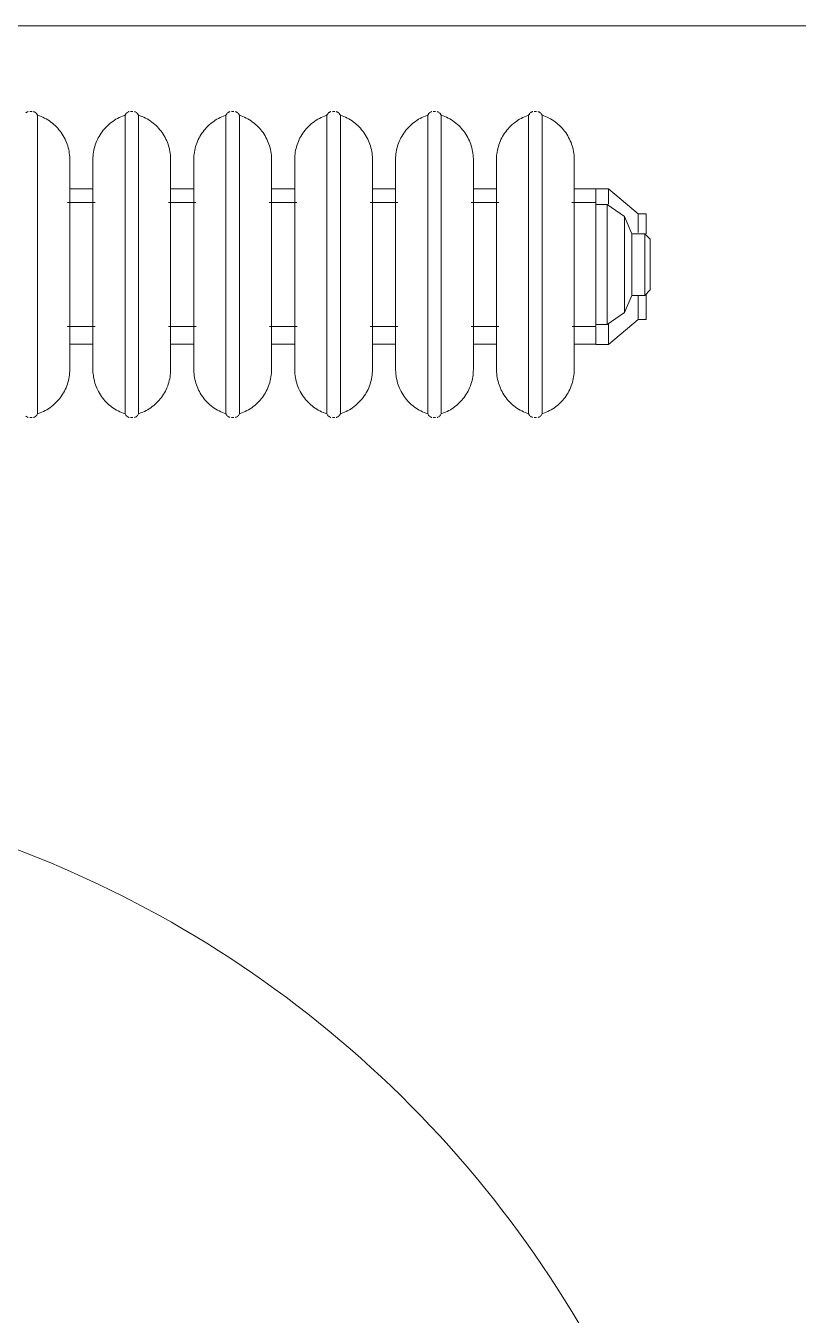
# Model space of a CAD drawing. Header units: inches. Extents: x -1176 to 1507, y -2563 to 978.
# Drawn here: x -79.89 to -55.01, y 502.15 to 543.68 of the extents above; entities that cross this region are included whole.
import ezdxf

# ---------------------------------------------------------------- set-up
doc = ezdxf.new("R2010")
doc.units = ezdxf.units.IN
doc.header["$MEASUREMENT"] = 0
for name, color, linetype, lineweight in [('A-DOOR', 31, 'Continuous', 18), ('A-GENM', 13, 'Continuous', 18), ('A-WALL', 113, 'Continuous', 18)]:
    doc.layers.add(name, color=color, linetype=linetype, lineweight=lineweight)

# ---------------------------------------------------------------- blocks, each defined once
blk = doc.blocks.new('Single Flush - D2 3_ X 8_-8252915-2nd Floor Power _ Signal')
at = {"layer": 'A-DOOR', "lineweight": 9}
blk.add_arc((17.90625, -3), 35.8125, 179.5, 270, dxfattribs=at)
blk = doc.blocks.new('Cast_Iron_Radiator_8182 - Cast_Iron_Radiator_8182-V112-2nd Floor Power _ Signal')
at = {"layer": 'A-GENM', "lineweight": 9}
for p, q in [((-2.5, 4.933), (-2.537, 4.933)), ((-2.463, 4.933), (-2.5, 4.933)), ((-2.282, 4.809), (-2.307, 4.848)), ((-2.282, 1), (-2.282, 4.809)), ((0.557, 4.848), (0.532, 4.809)), ((0.532, 1), (0.532, 4.809)), ((0.75, 4.933), (0.713, 4.933)), ((0.787, 4.933), (0.75, 4.933)), ((0.968, 4.809), (0.943, 4.848)), ((0.968, 1), (0.968, 4.809)), ((3.807, 4.848), (3.782, 4.809)), ((3.782, 1), (3.782, 4.809)), ((4, 4.933), (3.963, 4.933)), ((4.037, 4.933), (4, 4.933)), ((4.218, 4.809), (4.193, 4.848)), ((4.218, 1), (4.218, 4.809)), ((7.057, 4.848), (7.032, 4.809)), ((7.032, 1), (7.032, 4.809)), ((7.25, 4.933), (7.213, 4.933)), ((7.287, 4.933), (7.25, 4.933)), ((7.468, 4.809), (7.443, 4.848)), ((7.468, 1), (7.468, 4.809)), ((10.307, 4.848), (10.282, 4.809)), ((10.282, 1), (10.282, 4.809)), ((10.5, 4.933), (10.463, 4.933)), ((10.537, 4.933), (10.5, 4.933)), ((10.718, 4.809), (10.693, 4.848)), ((10.718, 1), (10.718, 4.809)), ((13.557, 4.848), (13.532, 4.809)), ((13.532, 1), (13.532, 4.809)), ((13.75, 4.933), (13.713, 4.933)), ((13.787, 4.933), (13.75, 4.933)), ((13.968, 4.809), (13.943, 4.848)), ((13.968, 1), (13.968, 4.809)), ((-0.496, 2.438), (-1.251, 2.438)), ((2.754, 2.438), (1.999, 2.438)), ((6.004, 2.438), (5.249, 2.438)), ((9.254, 2.438), (8.499, 2.438)), ((12.504, 2.438), (11.749, 2.438)), ((15.702, 2.438), (14.999, 2.438)), ((16.106, 2.438), (15.702, 2.438)), ((15.702, 2.438), (15.702, 2.291)), ((15.702, 2.296), (15.702, 2.192)), ((15.702, 2.188), (15.702, 2.013)), ((17.064, 1.635), (16.106, 2.438)), ((16.106, 1.944), (16.106, 2.438)), ((-0.432, 2), (-1.322, 2)), ((2.818, 2), (1.928, 2)), ((6.068, 2), (5.178, 2)), ((9.318, 2), (8.428, 2)), ((12.568, 2), (11.678, 2)), ((15.702, 2), (14.928, 2)), ((15.702, 2), (15.702, -2)), ((16.067, 1.935), (15.702, 1.935)), ((16.617, 1.55), (16.067, 1.935)), ((16.067, 1.935), (16.067, -1.935)), ((16.853, 0.993), (16.617, 1.55)), ((16.617, 1.55), (16.617, -1.55)), ((17.314, 1.635), (17.064, 1.635)), ((17.064, 1.635), (17.064, 1.028)), ((17.314, 1.635), (17.314, 0.985)), ((-2.282, -1), (-2.282, 1)), ((-1.248, -1), (-1.248, 1)), ((-0.502, 1), (-0.502, -1)), ((0.532, -1), (0.532, 1)), ((0.968, -1), (0.968, 1)), ((2.002, -1), (2.002, 1)), ((2.748, 1), (2.748, -1)), ((3.782, -1), (3.782, 1)), ((4.218, -1), (4.218, 1)), ((5.252, -1), (5.252, 1)), ((5.998, 1), (5.998, -1)), ((7.032, -1), (7.032, 1)), ((7.468, -1), (7.468, 1)), ((8.502, -1), (8.502, 1)), ((9.248, 1), (9.248, -1)), ((10.282, -1), (10.282, 1)), ((10.718, -1), (10.718, 1)), ((11.752, -1), (11.752, 1)), ((12.498, 1), (12.498, -1)), ((13.532, -1), (13.532, 1)), ((13.968, -1), (13.968, 1)), ((15.002, -1), (15.002, 1)), ((17.275, 0.993), (16.853, 0.993)), ((16.853, 0.993), (16.853, -0.993)), ((17.452, 0.816), (17.275, 0.993)), ((17.275, 0.993), (17.275, -0.993)), ((17.452, 0.816), (17.452, -0.816)), ((17.275, -0.993), (17.452, -0.816)), ((-2.282, -4.809), (-2.282, -1)), ((0.532, -4.809), (0.532, -1)), ((0.968, -4.809), (0.968, -1)), ((3.782, -4.809), (3.782, -1)), ((4.218, -4.809), (4.218, -1)), ((7.032, -4.809), (7.032, -1)), ((7.468, -4.809), (7.468, -1)), ((10.282, -4.809), (10.282, -1)), ((10.718, -4.809), (10.718, -1)), ((13.532, -4.809), (13.532, -1)), ((13.968, -4.809), (13.968, -1)), ((16.617, -1.55), (16.853, -0.993)), ((16.853, -0.993), (17.275, -0.993)), ((17.064, -1.008), (17.064, -1.771)), ((17.314, -0.961), (17.314, -1.771)), ((16.067, -1.935), (16.617, -1.55)), ((-1.318, -2), (-0.428, -2)), ((1.932, -2), (2.822, -2)), ((5.182, -2), (6.072, -2)), ((8.432, -2), (9.322, -2)), ((11.682, -2), (12.572, -2)), ((14.932, -2), (15.702, -2)), ((15.702, -1.935), (16.067, -1.935)), ((15.702, -2.017), (15.702, -2.287)), ((16.106, -2.575), (17.064, -1.771)), ((16.106, -2.575), (16.106, -1.924)), ((17.064, -1.771), (17.314, -1.771)), ((15.702, -2.301), (15.702, -2.452)), ((15.702, -2.436), (15.702, -2.551)), ((-1.253, -2.562), (-0.497, -2.562)), ((1.997, -2.562), (2.753, -2.562)), ((5.247, -2.562), (6.003, -2.562)), ((8.497, -2.562), (9.253, -2.562)), ((11.747, -2.562), (12.503, -2.562)), ((14.997, -2.562), (15.702, -2.562)), ((15.702, -2.565), (15.702, -2.575)), ((15.702, -2.575), (16.106, -2.575)), ((-2.537, -4.933), (-2.5, -4.933)), ((-2.5, -4.933), (-2.463, -4.933)), ((-2.307, -4.848), (-2.282, -4.809)), ((0.532, -4.809), (0.557, -4.848)), ((0.713, -4.933), (0.75, -4.933)), ((0.75, -4.933), (0.787, -4.933)), ((0.943, -4.848), (0.968, -4.809)), ((3.782, -4.809), (3.807, -4.848)), ((3.963, -4.933), (4, -4.933)), ((4, -4.933), (4.037, -4.933)), ((4.193, -4.848), (4.218, -4.809)), ((7.032, -4.809), (7.057, -4.848)), ((7.213, -4.933), (7.25, -4.933)), ((7.25, -4.933), (7.287, -4.933)), ((7.443, -4.848), (7.468, -4.809)), ((10.282, -4.809), (10.307, -4.848)), ((10.463, -4.933), (10.5, -4.933)), ((10.5, -4.933), (10.537, -4.933)), ((10.693, -4.848), (10.718, -4.809)), ((13.532, -4.809), (13.557, -4.848)), ((13.713, -4.933), (13.75, -4.933)), ((13.75, -4.933), (13.787, -4.933)), ((13.943, -4.848), (13.968, -4.809))]:
    blk.add_line(p, q, dxfattribs=at)
at = {"layer": 'A-GENM', "lineweight": 9, "flags": 128}
for points in [[(-2.659, 4.887), (-2.653, 4.892), (-2.647, 4.896), (-2.641, 4.901), (-2.635, 4.905)], [(-2.622, 4.912), (-2.615, 4.915), (-2.608, 4.918), (-2.601, 4.921), (-2.594, 4.924), (-2.587, 4.926)], [(-2.412, 4.925), (-2.405, 4.923), (-2.398, 4.921), (-2.391, 4.918), (-2.384, 4.915), (-2.377, 4.912)], [(-2.364, 4.904), (-2.358, 4.9), (-2.352, 4.896), (-2.346, 4.891), (-2.341, 4.887)], [(-2.33, 4.876), (-2.325, 4.871), (-2.32, 4.865), (-2.315, 4.859), (-2.311, 4.854), (-2.307, 4.848)], [(-2.275, 4.806), (-2.225, 4.789), (-2.169, 4.767), (-2.115, 4.743), (-2.061, 4.716), (-2.008, 4.688), (-1.956, 4.657), (-1.906, 4.624), (-1.857, 4.59), (-1.809, 4.553), (-1.763, 4.515), (-1.719, 4.474), (-1.676, 4.432), (-1.635, 4.389), (-1.596, 4.343), (-1.558, 4.296), (-1.523, 4.248), (-1.489, 4.198), (-1.457, 4.147), (-1.428, 4.095), (-1.401, 4.042), (-1.375, 3.987), (-1.352, 3.932), (-1.331, 3.876), (-1.313, 3.819), (-1.297, 3.761), (-1.283, 3.703), (-1.271, 3.644), (-1.262, 3.585), (-1.255, 3.525), (-1.25, 3.465), (-1.248, 3.405), (-1.248, 3.383)], [(-0.502, 3.383), (-0.501, 3.443), (-0.497, 3.503), (-0.491, 3.563), (-0.483, 3.622), (-0.472, 3.681), (-0.459, 3.74), (-0.443, 3.798), (-0.426, 3.855), (-0.406, 3.911), (-0.383, 3.967), (-0.359, 4.022), (-0.332, 4.076), (-0.304, 4.128), (-0.273, 4.18), (-0.24, 4.23), (-0.205, 4.279), (-0.168, 4.326), (-0.13, 4.372), (-0.089, 4.416), (-0.047, 4.459), (-0.003, 4.5), (0.042, 4.539), (0.089, 4.576), (0.138, 4.612), (0.188, 4.645), (0.239, 4.677), (0.291, 4.706), (0.345, 4.733), (0.399, 4.758), (0.455, 4.781), (0.511, 4.802), (0.525, 4.806)], [(0.557, 4.848), (0.562, 4.854), (0.566, 4.86), (0.571, 4.866), (0.575, 4.872), (0.581, 4.877)], [(0.591, 4.887), (0.597, 4.892), (0.603, 4.896), (0.609, 4.901), (0.615, 4.905)], [(0.628, 4.912), (0.635, 4.915), (0.642, 4.918), (0.649, 4.921), (0.656, 4.924), (0.663, 4.926)], [(0.838, 4.925), (0.845, 4.923), (0.852, 4.921), (0.859, 4.918), (0.866, 4.915), (0.873, 4.912)], [(0.886, 4.904), (0.892, 4.9), (0.898, 4.896), (0.904, 4.891), (0.909, 4.887)], [(0.92, 4.876), (0.925, 4.871), (0.93, 4.865), (0.935, 4.859), (0.939, 4.854), (0.943, 4.848)], [(0.975, 4.806), (1.025, 4.789), (1.081, 4.767), (1.135, 4.743), (1.189, 4.716), (1.242, 4.688), (1.294, 4.657), (1.344, 4.624), (1.393, 4.59), (1.441, 4.553), (1.487, 4.515), (1.531, 4.474), (1.574, 4.432), (1.615, 4.389), (1.654, 4.343), (1.692, 4.296), (1.727, 4.248), (1.761, 4.198), (1.793, 4.147), (1.822, 4.095), (1.849, 4.042), (1.875, 3.987), (1.898, 3.932), (1.919, 3.876), (1.937, 3.819), (1.953, 3.761), (1.967, 3.703), (1.979, 3.644), (1.988, 3.585), (1.995, 3.525), (2, 3.465), (2.002, 3.405), (2.002, 3.383)], [(2.748, 3.383), (2.749, 3.443), (2.753, 3.503), (2.759, 3.563), (2.767, 3.622), (2.778, 3.681), (2.791, 3.74), (2.807, 3.798), (2.824, 3.855), (2.844, 3.911), (2.867, 3.967), (2.891, 4.022), (2.918, 4.076), (2.946, 4.128), (2.977, 4.18), (3.01, 4.23), (3.045, 4.279), (3.082, 4.326), (3.12, 4.372), (3.161, 4.416), (3.203, 4.459), (3.247, 4.5), (3.292, 4.539), (3.339, 4.576), (3.388, 4.612), (3.438, 4.645), (3.489, 4.677), (3.541, 4.706), (3.595, 4.733), (3.649, 4.758), (3.705, 4.781), (3.761, 4.802), (3.775, 4.806)], [(3.807, 4.848), (3.812, 4.854), (3.816, 4.86), (3.821, 4.866), (3.825, 4.872), (3.831, 4.877)], [(3.841, 4.887), (3.847, 4.892), (3.853, 4.896), (3.859, 4.901), (3.865, 4.905)], [(3.878, 4.912), (3.885, 4.915), (3.892, 4.918), (3.899, 4.921), (3.906, 4.924), (3.913, 4.926)], [(4.088, 4.925), (4.095, 4.923), (4.102, 4.921), (4.109, 4.918), (4.116, 4.915), (4.123, 4.912)], [(4.136, 4.904), (4.142, 4.9), (4.148, 4.896), (4.154, 4.891), (4.159, 4.887)], [(4.17, 4.876), (4.175, 4.871), (4.18, 4.865), (4.185, 4.859), (4.189, 4.854), (4.193, 4.848)], [(4.225, 4.806), (4.275, 4.789), (4.331, 4.767), (4.385, 4.743), (4.439, 4.716), (4.492, 4.688), (4.544, 4.657), (4.594, 4.624), (4.643, 4.59), (4.691, 4.553), (4.737, 4.515), (4.781, 4.474), (4.824, 4.432), (4.865, 4.389), (4.904, 4.343), (4.942, 4.296), (4.977, 4.248), (5.011, 4.198), (5.043, 4.147), (5.072, 4.095), (5.099, 4.042), (5.125, 3.987), (5.148, 3.932), (5.169, 3.876), (5.187, 3.819), (5.203, 3.761), (5.217, 3.703), (5.229, 3.644), (5.238, 3.585), (5.245, 3.525), (5.25, 3.465), (5.252, 3.405), (5.252, 3.383)], [(5.998, 3.383), (5.999, 3.443), (6.003, 3.503), (6.009, 3.563), (6.017, 3.622), (6.028, 3.681), (6.041, 3.74), (6.057, 3.798), (6.074, 3.855), (6.094, 3.911), (6.117, 3.967), (6.141, 4.022), (6.168, 4.076), (6.196, 4.128), (6.227, 4.18), (6.26, 4.23), (6.295, 4.279), (6.332, 4.326), (6.37, 4.372), (6.411, 4.416), (6.453, 4.459), (6.497, 4.5), (6.542, 4.539), (6.589, 4.576), (6.638, 4.612), (6.688, 4.645), (6.739, 4.677), (6.791, 4.706), (6.845, 4.733), (6.899, 4.758), (6.955, 4.781), (7.011, 4.802), (7.025, 4.806)], [(7.057, 4.848), (7.062, 4.854), (7.066, 4.86), (7.071, 4.866), (7.075, 4.872), (7.081, 4.877)], [(7.091, 4.887), (7.097, 4.892), (7.103, 4.896), (7.109, 4.901), (7.115, 4.905)], [(7.128, 4.912), (7.135, 4.915), (7.142, 4.918), (7.149, 4.921), (7.156, 4.924), (7.163, 4.926)], [(7.338, 4.925), (7.345, 4.923), (7.352, 4.921), (7.359, 4.918), (7.366, 4.915), (7.373, 4.912)], [(7.386, 4.904), (7.392, 4.9), (7.398, 4.896), (7.404, 4.891), (7.409, 4.887)], [(7.42, 4.876), (7.425, 4.871), (7.43, 4.865), (7.435, 4.859), (7.439, 4.854), (7.443, 4.848)], [(7.483, 4.804), (7.525, 4.789), (7.581, 4.767), (7.635, 4.743), (7.689, 4.716), (7.742, 4.688), (7.794, 4.657), (7.844, 4.624), (7.893, 4.59), (7.941, 4.553), (7.987, 4.515), (8.031, 4.474), (8.074, 4.432), (8.115, 4.389), (8.154, 4.343), (8.192, 4.296), (8.227, 4.248), (8.261, 4.198), (8.293, 4.147), (8.322, 4.095), (8.349, 4.042), (8.375, 3.987), (8.398, 3.932), (8.419, 3.876), (8.437, 3.819), (8.453, 3.761), (8.467, 3.703), (8.479, 3.644), (8.488, 3.585), (8.495, 3.525), (8.5, 3.465), (8.502, 3.405), (8.502, 3.383)], [(9.248, 3.383), (9.249, 3.443), (9.253, 3.503), (9.259, 3.563), (9.267, 3.622), (9.278, 3.681), (9.291, 3.74), (9.307, 3.798), (9.324, 3.855), (9.344, 3.911), (9.367, 3.967), (9.391, 4.022), (9.418, 4.076), (9.446, 4.128), (9.477, 4.18), (9.51, 4.23), (9.545, 4.279), (9.582, 4.326), (9.62, 4.372), (9.661, 4.416), (9.703, 4.459), (9.747, 4.5), (9.792, 4.539), (9.839, 4.576), (9.888, 4.612), (9.938, 4.645), (9.989, 4.677), (10.041, 4.706), (10.095, 4.733), (10.149, 4.758), (10.205, 4.781), (10.261, 4.802)], [(10.307, 4.848), (10.312, 4.854), (10.316, 4.86), (10.321, 4.866), (10.325, 4.872), (10.331, 4.877)], [(10.341, 4.887), (10.347, 4.892), (10.353, 4.896), (10.359, 4.901), (10.365, 4.905)], [(10.378, 4.912), (10.385, 4.915), (10.392, 4.918), (10.399, 4.921), (10.406, 4.924), (10.413, 4.926)], [(10.588, 4.925), (10.595, 4.923), (10.602, 4.921), (10.609, 4.918), (10.616, 4.915), (10.623, 4.912)], [(10.636, 4.904), (10.642, 4.9), (10.648, 4.896), (10.654, 4.891), (10.659, 4.887)], [(10.67, 4.876), (10.675, 4.871), (10.68, 4.865), (10.685, 4.859), (10.689, 4.854), (10.693, 4.848)], [(10.725, 4.806), (10.775, 4.789), (10.831, 4.767), (10.885, 4.743), (10.939, 4.716), (10.992, 4.688), (11.044, 4.657), (11.094, 4.624), (11.143, 4.59), (11.191, 4.553), (11.237, 4.515), (11.281, 4.474), (11.324, 4.432), (11.365, 4.389), (11.404, 4.343), (11.442, 4.296), (11.477, 4.248), (11.511, 4.198), (11.543, 4.147), (11.572, 4.095), (11.599, 4.042), (11.625, 3.987), (11.648, 3.932), (11.669, 3.876), (11.687, 3.819), (11.703, 3.761), (11.717, 3.703), (11.729, 3.644), (11.738, 3.585), (11.745, 3.525), (11.75, 3.465), (11.752, 3.405), (11.752, 3.383)], [(12.498, 3.383), (12.499, 3.443), (12.503, 3.503), (12.509, 3.563), (12.517, 3.622), (12.528, 3.681), (12.541, 3.74), (12.557, 3.798), (12.574, 3.855), (12.594, 3.911), (12.617, 3.967), (12.641, 4.022), (12.668, 4.076), (12.696, 4.128), (12.727, 4.18), (12.76, 4.23), (12.795, 4.279), (12.832, 4.326), (12.87, 4.372), (12.911, 4.416), (12.953, 4.459), (12.997, 4.5), (13.042, 4.539), (13.089, 4.576), (13.138, 4.612), (13.188, 4.645), (13.239, 4.677), (13.291, 4.706), (13.345, 4.733), (13.399, 4.758), (13.455, 4.781), (13.511, 4.802), (13.525, 4.806)], [(13.557, 4.848), (13.562, 4.854), (13.566, 4.86), (13.571, 4.866), (13.575, 4.872), (13.581, 4.877)], [(13.591, 4.887), (13.597, 4.892), (13.603, 4.896), (13.609, 4.901), (13.615, 4.905)], [(13.628, 4.912), (13.635, 4.915), (13.642, 4.918), (13.649, 4.921), (13.656, 4.924), (13.663, 4.926)], [(13.838, 4.925), (13.845, 4.923), (13.852, 4.921), (13.859, 4.918), (13.866, 4.915), (13.873, 4.912)], [(13.886, 4.904), (13.892, 4.9), (13.898, 4.896), (13.904, 4.891), (13.909, 4.887)], [(13.92, 4.876), (13.925, 4.871), (13.93, 4.865), (13.935, 4.859), (13.939, 4.854), (13.943, 4.848)], [(13.975, 4.806), (14.025, 4.789), (14.081, 4.767), (14.135, 4.743), (14.189, 4.716), (14.242, 4.688), (14.294, 4.657), (14.344, 4.624), (14.393, 4.59), (14.441, 4.553), (14.487, 4.515), (14.531, 4.474), (14.574, 4.432), (14.615, 4.389), (14.654, 4.343), (14.692, 4.296), (14.727, 4.248), (14.761, 4.198), (14.793, 4.147), (14.822, 4.095), (14.849, 4.042), (14.875, 3.987), (14.898, 3.932), (14.919, 3.876), (14.937, 3.819), (14.953, 3.761), (14.967, 3.703), (14.979, 3.644), (14.988, 3.585), (14.995, 3.525), (15, 3.465), (15.002, 3.405), (15.002, 3.383)], [(-1.248, 3.383), (-1.248, 3.381), (-1.248, 3.375), (-1.248, 3.366), (-1.248, 3.353), (-1.248, 3.336), (-1.248, 3.315), (-1.248, 3.29), (-1.248, 3.262), (-1.248, 3.23), (-1.248, 3.195), (-1.248, 3.156), (-1.248, 3.114), (-1.248, 3.068), (-1.248, 3.019), (-1.248, 2.967), (-1.248, 2.911), (-1.248, 2.853), (-1.248, 2.792), (-1.248, 2.727), (-1.248, 2.66), (-1.248, 2.591), (-1.248, 2.518), (-1.248, 2.444)], [(-1.248, 1), (-1.248, 1.095), (-1.248, 1.19), (-1.248, 1.285), (-1.248, 1.38), (-1.248, 1.473), (-1.248, 1.566), (-1.248, 1.659), (-1.248, 1.75), (-1.248, 1.839), (-1.248, 1.928), (-1.248, 2.015), (-1.248, 2.1), (-1.248, 2.184), (-1.248, 2.266), (-1.248, 2.346), (-1.248, 2.423), (-1.248, 2.498), (-1.248, 2.571), (-1.248, 2.642), (-1.248, 2.71), (-1.248, 2.775), (-1.248, 2.837), (-1.248, 2.896), (-1.248, 2.952), (-1.248, 3.005), (-1.248, 3.055), (-1.248, 3.102), (-1.248, 3.145), (-1.248, 3.185), (-1.248, 3.221), (-1.248, 3.254), (-1.248, 3.283), (-1.248, 3.309), (-1.248, 3.33), (-1.248, 3.348), (-1.248, 3.363), (-1.248, 3.373), (-1.248, 3.38), (-1.248, 3.383), (-1.248, 3.383)], [(-0.502, 2.438), (-0.502, 2.498), (-0.502, 2.571), (-0.502, 2.642), (-0.502, 2.71), (-0.502, 2.775), (-0.502, 2.837), (-0.502, 2.896), (-0.502, 2.952), (-0.502, 3.005), (-0.502, 3.055), (-0.502, 3.102), (-0.502, 3.145), (-0.502, 3.185), (-0.502, 3.221), (-0.502, 3.254), (-0.502, 3.283), (-0.502, 3.309), (-0.502, 3.33), (-0.502, 3.348), (-0.502, 3.363), (-0.502, 3.373), (-0.502, 3.38), (-0.502, 3.383), (-0.502, 3.383)], [(-0.502, 3.383), (-0.502, 3.381), (-0.502, 3.375), (-0.502, 3.366), (-0.502, 3.353), (-0.502, 3.336), (-0.502, 3.315), (-0.502, 3.29), (-0.502, 3.262), (-0.502, 3.23), (-0.502, 3.195), (-0.502, 3.156), (-0.502, 3.114), (-0.502, 3.068), (-0.502, 3.019), (-0.502, 2.967), (-0.502, 2.911), (-0.502, 2.853), (-0.502, 2.792), (-0.502, 2.727), (-0.502, 2.66), (-0.502, 2.591), (-0.502, 2.518), (-0.502, 2.444), (-0.502, 2.367), (-0.502, 2.288), (-0.502, 2.206), (-0.502, 2.123), (-0.502, 2.038), (-0.502, 1.952), (-0.502, 1.864), (-0.502, 1.774), (-0.502, 1.683), (-0.502, 1.591), (-0.502, 1.499), (-0.502, 1.405), (-0.502, 1.311), (-0.502, 1.216), (-0.502, 1.121), (-0.502, 1.026), (-0.502, 1)], [(2.002, 3.383), (2.002, 3.381), (2.002, 3.375), (2.002, 3.366), (2.002, 3.353), (2.002, 3.336), (2.002, 3.315), (2.002, 3.29), (2.002, 3.262), (2.002, 3.23), (2.002, 3.195), (2.002, 3.156), (2.002, 3.114), (2.002, 3.068), (2.002, 3.019), (2.002, 2.967), (2.002, 2.911), (2.002, 2.853), (2.002, 2.792), (2.002, 2.727), (2.002, 2.66), (2.002, 2.591), (2.002, 2.518), (2.002, 2.444)], [(2.002, 1), (2.002, 1.095), (2.002, 1.19), (2.002, 1.285), (2.002, 1.38), (2.002, 1.473), (2.002, 1.566), (2.002, 1.659), (2.002, 1.75), (2.002, 1.839), (2.002, 1.928), (2.002, 2.015), (2.002, 2.1), (2.002, 2.184), (2.002, 2.266), (2.002, 2.346), (2.002, 2.423), (2.002, 2.498), (2.002, 2.571), (2.002, 2.642), (2.002, 2.71), (2.002, 2.775), (2.002, 2.837), (2.002, 2.896), (2.002, 2.952), (2.002, 3.005), (2.002, 3.055), (2.002, 3.102), (2.002, 3.145), (2.002, 3.185), (2.002, 3.221), (2.002, 3.254), (2.002, 3.283), (2.002, 3.309), (2.002, 3.33), (2.002, 3.348), (2.002, 3.363), (2.002, 3.373), (2.002, 3.38), (2.002, 3.383), (2.002, 3.383)], [(2.748, 2.438), (2.748, 2.498), (2.748, 2.571), (2.748, 2.642), (2.748, 2.71), (2.748, 2.775), (2.748, 2.837), (2.748, 2.896), (2.748, 2.952), (2.748, 3.005), (2.748, 3.055), (2.748, 3.102), (2.748, 3.145), (2.748, 3.185), (2.748, 3.221), (2.748, 3.254), (2.748, 3.283), (2.748, 3.309), (2.748, 3.33), (2.748, 3.348), (2.748, 3.363), (2.748, 3.373), (2.748, 3.38), (2.748, 3.383), (2.748, 3.383)], [(2.748, 3.383), (2.748, 3.381), (2.748, 3.375), (2.748, 3.366), (2.748, 3.353), (2.748, 3.336), (2.748, 3.315), (2.748, 3.29), (2.748, 3.262), (2.748, 3.23), (2.748, 3.195), (2.748, 3.156), (2.748, 3.114), (2.748, 3.068), (2.748, 3.019), (2.748, 2.967), (2.748, 2.911), (2.748, 2.853), (2.748, 2.792), (2.748, 2.727), (2.748, 2.66), (2.748, 2.591), (2.748, 2.518), (2.748, 2.444), (2.748, 2.367), (2.748, 2.288), (2.748, 2.206), (2.748, 2.123), (2.748, 2.038), (2.748, 1.952), (2.748, 1.864), (2.748, 1.774), (2.748, 1.683), (2.748, 1.591), (2.748, 1.499), (2.748, 1.405), (2.748, 1.311), (2.748, 1.216), (2.748, 1.121), (2.748, 1.026), (2.748, 1)], [(5.252, 3.383), (5.252, 3.381), (5.252, 3.375), (5.252, 3.366), (5.252, 3.353), (5.252, 3.336), (5.252, 3.315), (5.252, 3.29), (5.252, 3.262), (5.252, 3.23), (5.252, 3.195), (5.252, 3.156), (5.252, 3.114), (5.252, 3.068), (5.252, 3.019), (5.252, 2.967), (5.252, 2.911), (5.252, 2.853), (5.252, 2.792), (5.252, 2.727), (5.252, 2.66), (5.252, 2.591), (5.252, 2.518), (5.252, 2.444)], [(5.252, 1), (5.252, 1.095), (5.252, 1.19), (5.252, 1.285), (5.252, 1.38), (5.252, 1.473), (5.252, 1.566), (5.252, 1.659), (5.252, 1.75), (5.252, 1.839), (5.252, 1.928), (5.252, 2.015), (5.252, 2.1), (5.252, 2.184), (5.252, 2.266), (5.252, 2.346), (5.252, 2.423), (5.252, 2.498), (5.252, 2.571), (5.252, 2.642), (5.252, 2.71), (5.252, 2.775), (5.252, 2.837), (5.252, 2.896), (5.252, 2.952), (5.252, 3.005), (5.252, 3.055), (5.252, 3.102), (5.252, 3.145), (5.252, 3.185), (5.252, 3.221), (5.252, 3.254), (5.252, 3.283), (5.252, 3.309), (5.252, 3.33), (5.252, 3.348), (5.252, 3.363), (5.252, 3.373), (5.252, 3.38), (5.252, 3.383), (5.252, 3.383)], [(5.998, 2.438), (5.998, 2.498), (5.998, 2.571), (5.998, 2.642), (5.998, 2.71), (5.998, 2.775), (5.998, 2.837), (5.998, 2.896), (5.998, 2.952), (5.998, 3.005), (5.998, 3.055), (5.998, 3.102), (5.998, 3.145), (5.998, 3.185), (5.998, 3.221), (5.998, 3.254), (5.998, 3.283), (5.998, 3.309), (5.998, 3.33), (5.998, 3.348), (5.998, 3.363), (5.998, 3.373), (5.998, 3.38), (5.998, 3.383), (5.998, 3.383)], [(5.998, 3.383), (5.998, 3.381), (5.998, 3.375), (5.998, 3.366), (5.998, 3.353), (5.998, 3.336), (5.998, 3.315), (5.998, 3.29), (5.998, 3.262), (5.998, 3.23), (5.998, 3.195), (5.998, 3.156), (5.998, 3.114), (5.998, 3.068), (5.998, 3.019), (5.998, 2.967), (5.998, 2.911), (5.998, 2.853), (5.998, 2.792), (5.998, 2.727), (5.998, 2.66), (5.998, 2.591), (5.998, 2.518), (5.998, 2.444), (5.998, 2.367), (5.998, 2.288), (5.998, 2.206), (5.998, 2.123), (5.998, 2.038), (5.998, 1.952), (5.998, 1.864), (5.998, 1.774), (5.998, 1.683), (5.998, 1.591), (5.998, 1.499), (5.998, 1.405), (5.998, 1.311), (5.998, 1.216), (5.998, 1.121), (5.998, 1.026), (5.998, 1)], [(8.502, 3.383), (8.502, 3.381), (8.502, 3.375), (8.502, 3.366), (8.502, 3.353), (8.502, 3.336), (8.502, 3.315), (8.502, 3.29), (8.502, 3.262), (8.502, 3.23), (8.502, 3.195), (8.502, 3.156), (8.502, 3.114), (8.502, 3.068), (8.502, 3.019), (8.502, 2.967), (8.502, 2.911), (8.502, 2.853), (8.502, 2.792), (8.502, 2.727), (8.502, 2.66), (8.502, 2.591), (8.502, 2.518), (8.502, 2.444)], [(8.502, 1), (8.502, 1.095), (8.502, 1.19), (8.502, 1.285), (8.502, 1.38), (8.502, 1.473), (8.502, 1.566), (8.502, 1.659), (8.502, 1.75), (8.502, 1.839), (8.502, 1.928), (8.502, 2.015), (8.502, 2.1), (8.502, 2.184), (8.502, 2.266), (8.502, 2.346), (8.502, 2.423), (8.502, 2.498), (8.502, 2.571), (8.502, 2.642), (8.502, 2.71), (8.502, 2.775), (8.502, 2.837), (8.502, 2.896), (8.502, 2.952), (8.502, 3.005), (8.502, 3.055), (8.502, 3.102), (8.502, 3.145), (8.502, 3.185), (8.502, 3.221), (8.502, 3.254), (8.502, 3.283), (8.502, 3.309), (8.502, 3.33), (8.502, 3.348), (8.502, 3.363), (8.502, 3.373), (8.502, 3.38), (8.502, 3.383), (8.502, 3.383)], [(9.248, 2.438), (9.248, 2.498), (9.248, 2.571), (9.248, 2.642), (9.248, 2.71), (9.248, 2.775), (9.248, 2.837), (9.248, 2.896), (9.248, 2.952), (9.248, 3.005), (9.248, 3.055), (9.248, 3.102), (9.248, 3.145), (9.248, 3.185), (9.248, 3.221), (9.248, 3.254), (9.248, 3.283), (9.248, 3.309), (9.248, 3.33), (9.248, 3.348), (9.248, 3.363), (9.248, 3.373), (9.248, 3.38), (9.248, 3.383), (9.248, 3.383)], [(9.248, 3.383), (9.248, 3.381), (9.248, 3.375), (9.248, 3.366), (9.248, 3.353), (9.248, 3.336), (9.248, 3.315), (9.248, 3.29), (9.248, 3.262), (9.248, 3.23), (9.248, 3.195), (9.248, 3.156), (9.248, 3.114), (9.248, 3.068), (9.248, 3.019), (9.248, 2.967), (9.248, 2.911), (9.248, 2.853), (9.248, 2.792), (9.248, 2.727), (9.248, 2.66), (9.248, 2.591), (9.248, 2.518), (9.248, 2.444), (9.248, 2.367), (9.248, 2.288), (9.248, 2.206), (9.248, 2.123), (9.248, 2.038), (9.248, 1.952), (9.248, 1.864), (9.248, 1.774), (9.248, 1.683), (9.248, 1.591), (9.248, 1.499), (9.248, 1.405), (9.248, 1.311), (9.248, 1.216), (9.248, 1.121), (9.248, 1.026), (9.248, 1)], [(11.752, 3.383), (11.752, 3.381), (11.752, 3.375), (11.752, 3.366), (11.752, 3.353), (11.752, 3.336), (11.752, 3.315), (11.752, 3.29), (11.752, 3.262), (11.752, 3.23), (11.752, 3.195), (11.752, 3.156), (11.752, 3.114), (11.752, 3.068), (11.752, 3.019), (11.752, 2.967), (11.752, 2.911), (11.752, 2.853), (11.752, 2.792), (11.752, 2.727), (11.752, 2.66), (11.752, 2.591), (11.752, 2.518), (11.752, 2.444)], [(11.752, 1), (11.752, 1.095), (11.752, 1.19), (11.752, 1.285), (11.752, 1.38), (11.752, 1.473), (11.752, 1.566), (11.752, 1.659), (11.752, 1.75), (11.752, 1.839), (11.752, 1.928), (11.752, 2.015), (11.752, 2.1), (11.752, 2.184), (11.752, 2.266), (11.752, 2.346), (11.752, 2.423), (11.752, 2.498), (11.752, 2.571), (11.752, 2.642), (11.752, 2.71), (11.752, 2.775), (11.752, 2.837), (11.752, 2.896), (11.752, 2.952), (11.752, 3.005), (11.752, 3.055), (11.752, 3.102), (11.752, 3.145), (11.752, 3.185), (11.752, 3.221), (11.752, 3.254), (11.752, 3.283), (11.752, 3.309), (11.752, 3.33), (11.752, 3.348), (11.752, 3.363), (11.752, 3.373), (11.752, 3.38), (11.752, 3.383), (11.752, 3.383)], [(12.498, 2.438), (12.498, 2.498), (12.498, 2.571), (12.498, 2.642), (12.498, 2.71), (12.498, 2.775), (12.498, 2.837), (12.498, 2.896), (12.498, 2.952), (12.498, 3.005), (12.498, 3.055), (12.498, 3.102), (12.498, 3.145), (12.498, 3.185), (12.498, 3.221), (12.498, 3.254), (12.498, 3.283), (12.498, 3.309), (12.498, 3.33), (12.498, 3.348), (12.498, 3.363), (12.498, 3.373), (12.498, 3.38), (12.498, 3.383), (12.498, 3.383)], [(12.498, 3.383), (12.498, 3.381), (12.498, 3.375), (12.498, 3.366), (12.498, 3.353), (12.498, 3.336), (12.498, 3.315), (12.498, 3.29), (12.498, 3.262), (12.498, 3.23), (12.498, 3.195), (12.498, 3.156), (12.498, 3.114), (12.498, 3.068), (12.498, 3.019), (12.498, 2.967), (12.498, 2.911), (12.498, 2.853), (12.498, 2.792), (12.498, 2.727), (12.498, 2.66), (12.498, 2.591), (12.498, 2.518), (12.498, 2.444), (12.498, 2.367), (12.498, 2.288), (12.498, 2.206), (12.498, 2.123), (12.498, 2.038), (12.498, 1.952), (12.498, 1.864), (12.498, 1.774), (12.498, 1.683), (12.498, 1.591), (12.498, 1.499), (12.498, 1.405), (12.498, 1.311), (12.498, 1.216), (12.498, 1.121), (12.498, 1.026), (12.498, 1)], [(15.002, 3.383), (15.002, 3.381), (15.002, 3.375), (15.002, 3.366), (15.002, 3.353), (15.002, 3.336), (15.002, 3.315), (15.002, 3.29), (15.002, 3.262), (15.002, 3.23), (15.002, 3.195), (15.002, 3.156), (15.002, 3.114), (15.002, 3.068), (15.002, 3.019), (15.002, 2.967), (15.002, 2.911), (15.002, 2.853), (15.002, 2.792), (15.002, 2.727), (15.002, 2.66), (15.002, 2.591), (15.002, 2.518), (15.002, 2.444)], [(15.002, 1), (15.002, 1.095), (15.002, 1.19), (15.002, 1.285), (15.002, 1.38), (15.002, 1.473), (15.002, 1.566), (15.002, 1.659), (15.002, 1.75), (15.002, 1.839), (15.002, 1.928), (15.002, 2.015), (15.002, 2.1), (15.002, 2.184), (15.002, 2.266), (15.002, 2.346), (15.002, 2.423), (15.002, 2.498), (15.002, 2.571), (15.002, 2.642), (15.002, 2.71), (15.002, 2.775), (15.002, 2.837), (15.002, 2.896), (15.002, 2.952), (15.002, 3.005), (15.002, 3.055), (15.002, 3.102), (15.002, 3.145), (15.002, 3.185), (15.002, 3.221), (15.002, 3.254), (15.002, 3.283), (15.002, 3.309), (15.002, 3.33), (15.002, 3.348), (15.002, 3.363), (15.002, 3.373), (15.002, 3.38), (15.002, 3.383), (15.002, 3.383)], [(-1.248, -3.383), (-1.248, -3.381), (-1.248, -3.375), (-1.248, -3.366), (-1.248, -3.353), (-1.248, -3.336), (-1.248, -3.315), (-1.248, -3.29), (-1.248, -3.262), (-1.248, -3.23), (-1.248, -3.195), (-1.248, -3.156), (-1.248, -3.114), (-1.248, -3.068), (-1.248, -3.019), (-1.248, -2.967), (-1.248, -2.911), (-1.248, -2.853), (-1.248, -2.792), (-1.248, -2.727), (-1.248, -2.66), (-1.248, -2.591), (-1.248, -2.518), (-1.248, -2.444), (-1.248, -2.367), (-1.248, -2.288), (-1.248, -2.206), (-1.248, -2.123), (-1.248, -2.038), (-1.248, -1.952), (-1.248, -1.864), (-1.248, -1.774), (-1.248, -1.683), (-1.248, -1.591), (-1.248, -1.499), (-1.248, -1.405), (-1.248, -1.311), (-1.248, -1.216), (-1.248, -1.121), (-1.248, -1.026), (-1.248, -1)], [(-0.502, -1), (-0.502, -1.095), (-0.502, -1.19), (-0.502, -1.285), (-0.502, -1.38), (-0.502, -1.473), (-0.502, -1.566), (-0.502, -1.659), (-0.502, -1.75), (-0.502, -1.839), (-0.502, -1.928), (-0.502, -2.015), (-0.502, -2.1), (-0.502, -2.184), (-0.502, -2.266), (-0.502, -2.346), (-0.502, -2.423), (-0.502, -2.498), (-0.502, -2.571), (-0.502, -2.642), (-0.502, -2.71), (-0.502, -2.775), (-0.502, -2.837), (-0.502, -2.896), (-0.502, -2.952), (-0.502, -3.005), (-0.502, -3.055), (-0.502, -3.102), (-0.502, -3.145), (-0.502, -3.185), (-0.502, -3.221), (-0.502, -3.254), (-0.502, -3.283), (-0.502, -3.309), (-0.502, -3.33), (-0.502, -3.348), (-0.502, -3.363), (-0.502, -3.373), (-0.502, -3.38), (-0.502, -3.383), (-0.502, -3.383)], [(2.002, -3.383), (2.002, -3.381), (2.002, -3.375), (2.002, -3.366), (2.002, -3.353), (2.002, -3.336), (2.002, -3.315), (2.002, -3.29), (2.002, -3.262), (2.002, -3.23), (2.002, -3.195), (2.002, -3.156), (2.002, -3.114), (2.002, -3.068), (2.002, -3.019), (2.002, -2.967), (2.002, -2.911), (2.002, -2.853), (2.002, -2.792), (2.002, -2.727), (2.002, -2.66), (2.002, -2.591), (2.002, -2.518), (2.002, -2.444), (2.002, -2.367), (2.002, -2.288), (2.002, -2.206), (2.002, -2.123), (2.002, -2.038), (2.002, -1.952), (2.002, -1.864), (2.002, -1.774), (2.002, -1.683), (2.002, -1.591), (2.002, -1.499), (2.002, -1.405), (2.002, -1.311), (2.002, -1.216), (2.002, -1.121), (2.002, -1.026), (2.002, -1)], [(2.748, -1), (2.748, -1.095), (2.748, -1.19), (2.748, -1.285), (2.748, -1.38), (2.748, -1.473), (2.748, -1.566), (2.748, -1.659), (2.748, -1.75), (2.748, -1.839), (2.748, -1.928), (2.748, -2.015), (2.748, -2.1), (2.748, -2.184), (2.748, -2.266), (2.748, -2.346), (2.748, -2.423), (2.748, -2.498), (2.748, -2.571), (2.748, -2.642), (2.748, -2.71), (2.748, -2.775), (2.748, -2.837), (2.748, -2.896), (2.748, -2.952), (2.748, -3.005), (2.748, -3.055), (2.748, -3.102), (2.748, -3.145), (2.748, -3.185), (2.748, -3.221), (2.748, -3.254), (2.748, -3.283), (2.748, -3.309), (2.748, -3.33), (2.748, -3.348), (2.748, -3.363), (2.748, -3.373), (2.748, -3.38), (2.748, -3.383), (2.748, -3.383)], [(5.252, -3.383), (5.252, -3.381), (5.252, -3.375), (5.252, -3.366), (5.252, -3.353), (5.252, -3.336), (5.252, -3.315), (5.252, -3.29), (5.252, -3.262), (5.252, -3.23), (5.252, -3.195), (5.252, -3.156), (5.252, -3.114), (5.252, -3.068), (5.252, -3.019), (5.252, -2.967), (5.252, -2.911), (5.252, -2.853), (5.252, -2.792), (5.252, -2.727), (5.252, -2.66), (5.252, -2.591), (5.252, -2.518), (5.252, -2.444), (5.252, -2.367), (5.252, -2.288), (5.252, -2.206), (5.252, -2.123), (5.252, -2.038), (5.252, -1.952), (5.252, -1.864), (5.252, -1.774), (5.252, -1.683), (5.252, -1.591), (5.252, -1.499), (5.252, -1.405), (5.252, -1.311), (5.252, -1.216), (5.252, -1.121), (5.252, -1.026), (5.252, -1)], [(5.998, -1), (5.998, -1.095), (5.998, -1.19), (5.998, -1.285), (5.998, -1.38), (5.998, -1.473), (5.998, -1.566), (5.998, -1.659), (5.998, -1.75), (5.998, -1.839), (5.998, -1.928), (5.998, -2.015), (5.998, -2.1), (5.998, -2.184), (5.998, -2.266), (5.998, -2.346), (5.998, -2.423), (5.998, -2.498), (5.998, -2.571), (5.998, -2.642), (5.998, -2.71), (5.998, -2.775), (5.998, -2.837), (5.998, -2.896), (5.998, -2.952), (5.998, -3.005), (5.998, -3.055), (5.998, -3.102), (5.998, -3.145), (5.998, -3.185), (5.998, -3.221), (5.998, -3.254), (5.998, -3.283), (5.998, -3.309), (5.998, -3.33), (5.998, -3.348), (5.998, -3.363), (5.998, -3.373), (5.998, -3.38), (5.998, -3.383), (5.998, -3.383)], [(8.502, -3.383), (8.502, -3.381), (8.502, -3.375), (8.502, -3.366), (8.502, -3.353), (8.502, -3.336), (8.502, -3.315), (8.502, -3.29), (8.502, -3.262), (8.502, -3.23), (8.502, -3.195), (8.502, -3.156), (8.502, -3.114), (8.502, -3.068), (8.502, -3.019), (8.502, -2.967), (8.502, -2.911), (8.502, -2.853), (8.502, -2.792), (8.502, -2.727), (8.502, -2.66), (8.502, -2.591), (8.502, -2.518), (8.502, -2.444), (8.502, -2.367), (8.502, -2.288), (8.502, -2.206), (8.502, -2.123), (8.502, -2.038), (8.502, -1.952), (8.502, -1.864), (8.502, -1.774), (8.502, -1.683), (8.502, -1.591), (8.502, -1.499), (8.502, -1.405), (8.502, -1.311), (8.502, -1.216), (8.502, -1.121), (8.502, -1.026), (8.502, -1)], [(9.248, -1), (9.248, -1.095), (9.248, -1.19), (9.248, -1.285), (9.248, -1.38), (9.248, -1.473), (9.248, -1.566), (9.248, -1.659), (9.248, -1.75), (9.248, -1.839), (9.248, -1.928), (9.248, -2.015), (9.248, -2.1), (9.248, -2.184), (9.248, -2.266), (9.248, -2.346), (9.248, -2.423), (9.248, -2.498), (9.248, -2.571), (9.248, -2.642), (9.248, -2.71), (9.248, -2.775), (9.248, -2.837), (9.248, -2.896), (9.248, -2.952), (9.248, -3.005), (9.248, -3.055), (9.248, -3.102), (9.248, -3.145), (9.248, -3.185), (9.248, -3.221), (9.248, -3.254), (9.248, -3.283), (9.248, -3.309), (9.248, -3.33), (9.248, -3.348), (9.248, -3.363), (9.248, -3.373), (9.248, -3.38), (9.248, -3.383), (9.248, -3.383)], [(11.752, -3.383), (11.752, -3.381), (11.752, -3.375), (11.752, -3.366), (11.752, -3.353), (11.752, -3.336), (11.752, -3.315), (11.752, -3.29), (11.752, -3.262), (11.752, -3.23), (11.752, -3.195), (11.752, -3.156), (11.752, -3.114), (11.752, -3.068), (11.752, -3.019), (11.752, -2.967), (11.752, -2.911), (11.752, -2.853), (11.752, -2.792), (11.752, -2.727), (11.752, -2.66), (11.752, -2.591), (11.752, -2.518), (11.752, -2.444), (11.752, -2.367), (11.752, -2.288), (11.752, -2.206), (11.752, -2.123), (11.752, -2.038), (11.752, -1.952), (11.752, -1.864), (11.752, -1.774), (11.752, -1.683), (11.752, -1.591), (11.752, -1.499), (11.752, -1.405), (11.752, -1.311), (11.752, -1.216), (11.752, -1.121), (11.752, -1.026), (11.752, -1)], [(12.498, -1), (12.498, -1.095), (12.498, -1.19), (12.498, -1.285), (12.498, -1.38), (12.498, -1.473), (12.498, -1.566), (12.498, -1.659), (12.498, -1.75), (12.498, -1.839), (12.498, -1.928), (12.498, -2.015), (12.498, -2.1), (12.498, -2.184), (12.498, -2.266), (12.498, -2.346), (12.498, -2.423), (12.498, -2.498), (12.498, -2.571), (12.498, -2.642), (12.498, -2.71), (12.498, -2.775), (12.498, -2.837), (12.498, -2.896), (12.498, -2.952), (12.498, -3.005), (12.498, -3.055), (12.498, -3.102), (12.498, -3.145), (12.498, -3.185), (12.498, -3.221), (12.498, -3.254), (12.498, -3.283), (12.498, -3.309), (12.498, -3.33), (12.498, -3.348), (12.498, -3.363), (12.498, -3.373), (12.498, -3.38), (12.498, -3.383), (12.498, -3.383)], [(15.002, -3.383), (15.002, -3.381), (15.002, -3.375), (15.002, -3.366), (15.002, -3.353), (15.002, -3.336), (15.002, -3.315), (15.002, -3.29), (15.002, -3.262), (15.002, -3.23), (15.002, -3.195), (15.002, -3.156), (15.002, -3.114), (15.002, -3.068), (15.002, -3.019), (15.002, -2.967), (15.002, -2.911), (15.002, -2.853), (15.002, -2.792), (15.002, -2.727), (15.002, -2.66), (15.002, -2.591), (15.002, -2.518), (15.002, -2.444), (15.002, -2.367), (15.002, -2.288), (15.002, -2.206), (15.002, -2.123), (15.002, -2.038), (15.002, -1.952), (15.002, -1.864), (15.002, -1.774), (15.002, -1.683), (15.002, -1.591), (15.002, -1.499), (15.002, -1.405), (15.002, -1.311), (15.002, -1.216), (15.002, -1.121), (15.002, -1.026), (15.002, -1)], [(-1.248, -2.571), (-1.248, -2.642), (-1.248, -2.71), (-1.248, -2.775), (-1.248, -2.837), (-1.248, -2.896), (-1.248, -2.952), (-1.248, -3.005), (-1.248, -3.055), (-1.248, -3.102), (-1.248, -3.145), (-1.248, -3.185), (-1.248, -3.221), (-1.248, -3.254), (-1.248, -3.283), (-1.248, -3.309), (-1.248, -3.33), (-1.248, -3.348), (-1.248, -3.363), (-1.248, -3.373), (-1.248, -3.38), (-1.248, -3.383), (-1.248, -3.383)], [(-0.502, -3.383), (-0.502, -3.381), (-0.502, -3.375), (-0.502, -3.366), (-0.502, -3.353), (-0.502, -3.336), (-0.502, -3.315), (-0.502, -3.29), (-0.502, -3.262), (-0.502, -3.23), (-0.502, -3.195), (-0.502, -3.156), (-0.502, -3.114), (-0.502, -3.068), (-0.502, -3.019), (-0.502, -2.967), (-0.502, -2.911), (-0.502, -2.853), (-0.502, -2.792), (-0.502, -2.727), (-0.502, -2.66), (-0.502, -2.591), (-0.502, -2.562)], [(2.002, -2.571), (2.002, -2.642), (2.002, -2.71), (2.002, -2.775), (2.002, -2.837), (2.002, -2.896), (2.002, -2.952), (2.002, -3.005), (2.002, -3.055), (2.002, -3.102), (2.002, -3.145), (2.002, -3.185), (2.002, -3.221), (2.002, -3.254), (2.002, -3.283), (2.002, -3.309), (2.002, -3.33), (2.002, -3.348), (2.002, -3.363), (2.002, -3.373), (2.002, -3.38), (2.002, -3.383), (2.002, -3.383)], [(2.748, -3.383), (2.748, -3.381), (2.748, -3.375), (2.748, -3.366), (2.748, -3.353), (2.748, -3.336), (2.748, -3.315), (2.748, -3.29), (2.748, -3.262), (2.748, -3.23), (2.748, -3.195), (2.748, -3.156), (2.748, -3.114), (2.748, -3.068), (2.748, -3.019), (2.748, -2.967), (2.748, -2.911), (2.748, -2.853), (2.748, -2.792), (2.748, -2.727), (2.748, -2.66), (2.748, -2.591), (2.748, -2.562)], [(5.252, -2.571), (5.252, -2.642), (5.252, -2.71), (5.252, -2.775), (5.252, -2.837), (5.252, -2.896), (5.252, -2.952), (5.252, -3.005), (5.252, -3.055), (5.252, -3.102), (5.252, -3.145), (5.252, -3.185), (5.252, -3.221), (5.252, -3.254), (5.252, -3.283), (5.252, -3.309), (5.252, -3.33), (5.252, -3.348), (5.252, -3.363), (5.252, -3.373), (5.252, -3.38), (5.252, -3.383), (5.252, -3.383)], [(5.998, -3.383), (5.998, -3.381), (5.998, -3.375), (5.998, -3.366), (5.998, -3.353), (5.998, -3.336), (5.998, -3.315), (5.998, -3.29), (5.998, -3.262), (5.998, -3.23), (5.998, -3.195), (5.998, -3.156), (5.998, -3.114), (5.998, -3.068), (5.998, -3.019), (5.998, -2.967), (5.998, -2.911), (5.998, -2.853), (5.998, -2.792), (5.998, -2.727), (5.998, -2.66), (5.998, -2.591), (5.998, -2.562)], [(8.502, -2.571), (8.502, -2.642), (8.502, -2.71), (8.502, -2.775), (8.502, -2.837), (8.502, -2.896), (8.502, -2.952), (8.502, -3.005), (8.502, -3.055), (8.502, -3.102), (8.502, -3.145), (8.502, -3.185), (8.502, -3.221), (8.502, -3.254), (8.502, -3.283), (8.502, -3.309), (8.502, -3.33), (8.502, -3.348), (8.502, -3.363), (8.502, -3.373), (8.502, -3.38), (8.502, -3.383), (8.502, -3.383)], [(9.248, -3.383), (9.248, -3.381), (9.248, -3.375), (9.248, -3.366), (9.248, -3.353), (9.248, -3.336), (9.248, -3.315), (9.248, -3.29), (9.248, -3.262), (9.248, -3.23), (9.248, -3.195), (9.248, -3.156), (9.248, -3.114), (9.248, -3.068), (9.248, -3.019), (9.248, -2.967), (9.248, -2.911), (9.248, -2.853), (9.248, -2.792), (9.248, -2.727), (9.248, -2.66), (9.248, -2.591), (9.248, -2.562)], [(11.752, -2.571), (11.752, -2.642), (11.752, -2.71), (11.752, -2.775), (11.752, -2.837), (11.752, -2.896), (11.752, -2.952), (11.752, -3.005), (11.752, -3.055), (11.752, -3.102), (11.752, -3.145), (11.752, -3.185), (11.752, -3.221), (11.752, -3.254), (11.752, -3.283), (11.752, -3.309), (11.752, -3.33), (11.752, -3.348), (11.752, -3.363), (11.752, -3.373), (11.752, -3.38), (11.752, -3.383), (11.752, -3.383)], [(12.498, -3.383), (12.498, -3.381), (12.498, -3.375), (12.498, -3.366), (12.498, -3.353), (12.498, -3.336), (12.498, -3.315), (12.498, -3.29), (12.498, -3.262), (12.498, -3.23), (12.498, -3.195), (12.498, -3.156), (12.498, -3.114), (12.498, -3.068), (12.498, -3.019), (12.498, -2.967), (12.498, -2.911), (12.498, -2.853), (12.498, -2.792), (12.498, -2.727), (12.498, -2.66), (12.498, -2.591), (12.498, -2.562)], [(15.002, -2.571), (15.002, -2.642), (15.002, -2.71), (15.002, -2.775), (15.002, -2.837), (15.002, -2.896), (15.002, -2.952), (15.002, -3.005), (15.002, -3.055), (15.002, -3.102), (15.002, -3.145), (15.002, -3.185), (15.002, -3.221), (15.002, -3.254), (15.002, -3.283), (15.002, -3.309), (15.002, -3.33), (15.002, -3.348), (15.002, -3.363), (15.002, -3.373), (15.002, -3.38), (15.002, -3.383), (15.002, -3.383)], [(-1.248, -3.383), (-1.249, -3.443), (-1.253, -3.503), (-1.259, -3.563), (-1.267, -3.622), (-1.278, -3.681), (-1.291, -3.74), (-1.307, -3.798), (-1.324, -3.855), (-1.344, -3.911), (-1.367, -3.967), (-1.391, -4.022), (-1.418, -4.076), (-1.446, -4.128), (-1.477, -4.18), (-1.51, -4.23), (-1.545, -4.279), (-1.582, -4.326), (-1.62, -4.372), (-1.661, -4.416), (-1.703, -4.459), (-1.747, -4.5), (-1.792, -4.539), (-1.839, -4.576), (-1.888, -4.612), (-1.938, -4.645), (-1.989, -4.677), (-2.041, -4.706), (-2.095, -4.733), (-2.149, -4.758), (-2.205, -4.781), (-2.261, -4.802)], [(0.532, -4.809), (0.475, -4.789), (0.419, -4.767), (0.365, -4.743), (0.311, -4.716), (0.258, -4.688), (0.206, -4.657), (0.156, -4.624), (0.107, -4.59), (0.059, -4.553), (0.013, -4.515), (-0.031, -4.474), (-0.074, -4.432), (-0.115, -4.389), (-0.154, -4.343), (-0.192, -4.296), (-0.227, -4.248), (-0.261, -4.198), (-0.293, -4.147), (-0.322, -4.095), (-0.349, -4.042), (-0.375, -3.987), (-0.398, -3.932), (-0.419, -3.876), (-0.437, -3.819), (-0.453, -3.761), (-0.467, -3.703), (-0.479, -3.644), (-0.488, -3.585), (-0.495, -3.525), (-0.5, -3.465), (-0.502, -3.405), (-0.502, -3.383)], [(2.002, -3.383), (2.001, -3.443), (1.997, -3.503), (1.991, -3.563), (1.983, -3.622), (1.972, -3.681), (1.959, -3.74), (1.943, -3.798), (1.926, -3.855), (1.906, -3.911), (1.883, -3.967), (1.859, -4.022), (1.832, -4.076), (1.804, -4.128), (1.773, -4.18), (1.74, -4.23), (1.705, -4.279), (1.668, -4.326), (1.63, -4.372), (1.589, -4.416), (1.547, -4.459), (1.503, -4.5), (1.458, -4.539), (1.411, -4.576), (1.362, -4.612), (1.312, -4.645), (1.261, -4.677), (1.209, -4.706), (1.155, -4.733), (1.101, -4.758), (1.045, -4.781), (0.989, -4.802)], [(3.782, -4.809), (3.725, -4.789), (3.669, -4.767), (3.615, -4.743), (3.561, -4.716), (3.508, -4.688), (3.456, -4.657), (3.406, -4.624), (3.357, -4.59), (3.309, -4.553), (3.263, -4.515), (3.219, -4.474), (3.176, -4.432), (3.135, -4.389), (3.096, -4.343), (3.058, -4.296), (3.023, -4.248), (2.989, -4.198), (2.957, -4.147), (2.928, -4.095), (2.901, -4.042), (2.875, -3.987), (2.852, -3.932), (2.831, -3.876), (2.813, -3.819), (2.797, -3.761), (2.783, -3.703), (2.771, -3.644), (2.762, -3.585), (2.755, -3.525), (2.75, -3.465), (2.748, -3.405), (2.748, -3.383)], [(5.252, -3.383), (5.251, -3.443), (5.247, -3.503), (5.241, -3.563), (5.233, -3.622), (5.222, -3.681), (5.209, -3.74), (5.193, -3.798), (5.176, -3.855), (5.156, -3.911), (5.133, -3.967), (5.109, -4.022), (5.082, -4.076), (5.054, -4.128), (5.023, -4.18), (4.99, -4.23), (4.955, -4.279), (4.918, -4.326), (4.88, -4.372), (4.839, -4.416), (4.797, -4.459), (4.753, -4.5), (4.708, -4.539), (4.661, -4.576), (4.612, -4.612), (4.562, -4.645), (4.511, -4.677), (4.459, -4.706), (4.405, -4.733), (4.351, -4.758), (4.295, -4.781), (4.239, -4.802)], [(7.032, -4.809), (6.975, -4.789), (6.919, -4.767), (6.865, -4.743), (6.811, -4.716), (6.758, -4.688), (6.706, -4.657), (6.656, -4.624), (6.607, -4.59), (6.559, -4.553), (6.513, -4.515), (6.469, -4.474), (6.426, -4.432), (6.385, -4.389), (6.346, -4.343), (6.308, -4.296), (6.273, -4.248), (6.239, -4.198), (6.207, -4.147), (6.178, -4.095), (6.151, -4.042), (6.125, -3.987), (6.102, -3.932), (6.081, -3.876), (6.063, -3.819), (6.047, -3.761), (6.033, -3.703), (6.021, -3.644), (6.012, -3.585), (6.005, -3.525), (6, -3.465), (5.998, -3.405), (5.998, -3.383)], [(8.502, -3.383), (8.501, -3.443), (8.497, -3.503), (8.491, -3.563), (8.483, -3.622), (8.472, -3.681), (8.459, -3.74), (8.443, -3.798), (8.426, -3.855), (8.406, -3.911), (8.383, -3.967), (8.359, -4.022), (8.332, -4.076), (8.304, -4.128), (8.273, -4.18), (8.24, -4.23), (8.205, -4.279), (8.168, -4.326), (8.13, -4.372), (8.089, -4.416), (8.047, -4.459), (8.003, -4.5), (7.958, -4.539), (7.911, -4.576), (7.862, -4.612), (7.812, -4.645), (7.761, -4.677), (7.709, -4.706), (7.655, -4.733), (7.601, -4.758), (7.545, -4.781), (7.489, -4.802), (7.483, -4.804)], [(10.282, -4.809), (10.225, -4.789), (10.169, -4.767), (10.115, -4.743), (10.061, -4.716), (10.008, -4.688), (9.956, -4.657), (9.906, -4.624), (9.857, -4.59), (9.809, -4.553), (9.763, -4.515), (9.719, -4.474), (9.676, -4.432), (9.635, -4.389), (9.596, -4.343), (9.558, -4.296), (9.523, -4.248), (9.489, -4.198), (9.457, -4.147), (9.428, -4.095), (9.401, -4.042), (9.375, -3.987), (9.352, -3.932), (9.331, -3.876), (9.313, -3.819), (9.297, -3.761), (9.283, -3.703), (9.271, -3.644), (9.262, -3.585), (9.255, -3.525), (9.25, -3.465), (9.248, -3.405), (9.248, -3.383)], [(11.752, -3.383), (11.751, -3.443), (11.747, -3.503), (11.741, -3.563), (11.733, -3.622), (11.722, -3.681), (11.709, -3.74), (11.693, -3.798), (11.676, -3.855), (11.656, -3.911), (11.633, -3.967), (11.609, -4.022), (11.582, -4.076), (11.554, -4.128), (11.523, -4.18), (11.49, -4.23), (11.455, -4.279), (11.418, -4.326), (11.38, -4.372), (11.339, -4.416), (11.297, -4.459), (11.253, -4.5), (11.208, -4.539), (11.161, -4.576), (11.112, -4.612), (11.062, -4.645), (11.011, -4.677), (10.959, -4.706), (10.905, -4.733), (10.851, -4.758), (10.795, -4.781), (10.739, -4.802)], [(13.532, -4.809), (13.475, -4.789), (13.419, -4.767), (13.365, -4.743), (13.311, -4.716), (13.258, -4.688), (13.206, -4.657), (13.156, -4.624), (13.107, -4.59), (13.059, -4.553), (13.013, -4.515), (12.969, -4.474), (12.926, -4.432), (12.885, -4.389), (12.846, -4.343), (12.808, -4.296), (12.773, -4.248), (12.739, -4.198), (12.707, -4.147), (12.678, -4.095), (12.651, -4.042), (12.625, -3.987), (12.602, -3.932), (12.581, -3.876), (12.563, -3.819), (12.547, -3.761), (12.533, -3.703), (12.521, -3.644), (12.512, -3.585), (12.505, -3.525), (12.5, -3.465), (12.498, -3.405), (12.498, -3.383)], [(15.002, -3.383), (15.001, -3.443), (14.997, -3.503), (14.991, -3.563), (14.983, -3.622), (14.972, -3.681), (14.959, -3.74), (14.943, -3.798), (14.926, -3.855), (14.906, -3.911), (14.883, -3.967), (14.859, -4.022), (14.832, -4.076), (14.804, -4.128), (14.773, -4.18), (14.74, -4.23), (14.705, -4.279), (14.668, -4.326), (14.63, -4.372), (14.589, -4.416), (14.547, -4.459), (14.503, -4.5), (14.458, -4.539), (14.411, -4.576), (14.362, -4.612), (14.312, -4.645), (14.261, -4.677), (14.209, -4.706), (14.155, -4.733), (14.101, -4.758), (14.045, -4.781), (13.989, -4.802)], [(-2.636, -4.904), (-2.642, -4.9), (-2.648, -4.896), (-2.654, -4.891), (-2.659, -4.887)], [(-2.588, -4.925), (-2.595, -4.923), (-2.602, -4.921), (-2.609, -4.918), (-2.616, -4.915), (-2.623, -4.912)], [(-2.378, -4.912), (-2.385, -4.915), (-2.392, -4.918), (-2.399, -4.921), (-2.406, -4.924), (-2.413, -4.926)], [(-2.341, -4.887), (-2.347, -4.892), (-2.353, -4.896), (-2.359, -4.901), (-2.365, -4.905)], [(-2.307, -4.848), (-2.312, -4.854), (-2.316, -4.86), (-2.321, -4.866), (-2.325, -4.872), (-2.331, -4.877)], [(0.58, -4.876), (0.575, -4.871), (0.57, -4.865), (0.565, -4.859), (0.561, -4.854), (0.557, -4.848)], [(0.614, -4.904), (0.608, -4.9), (0.602, -4.896), (0.596, -4.891), (0.591, -4.887)], [(0.662, -4.925), (0.655, -4.923), (0.648, -4.921), (0.641, -4.918), (0.634, -4.915), (0.627, -4.912)], [(0.872, -4.912), (0.865, -4.915), (0.858, -4.918), (0.851, -4.921), (0.844, -4.924), (0.837, -4.926)], [(0.909, -4.887), (0.903, -4.892), (0.897, -4.896), (0.891, -4.901), (0.885, -4.905)], [(0.943, -4.848), (0.938, -4.854), (0.934, -4.86), (0.929, -4.866), (0.925, -4.872), (0.919, -4.877)], [(3.83, -4.876), (3.825, -4.871), (3.82, -4.865), (3.815, -4.859), (3.811, -4.854), (3.807, -4.848)], [(3.864, -4.904), (3.858, -4.9), (3.852, -4.896), (3.846, -4.891), (3.841, -4.887)], [(3.912, -4.925), (3.905, -4.923), (3.898, -4.921), (3.891, -4.918), (3.884, -4.915), (3.877, -4.912)], [(4.122, -4.912), (4.115, -4.915), (4.108, -4.918), (4.101, -4.921), (4.094, -4.924), (4.087, -4.926)], [(4.159, -4.887), (4.153, -4.892), (4.147, -4.896), (4.141, -4.901), (4.135, -4.905)], [(4.193, -4.848), (4.188, -4.854), (4.184, -4.86), (4.179, -4.866), (4.175, -4.872), (4.169, -4.877)], [(7.08, -4.876), (7.075, -4.871), (7.07, -4.865), (7.065, -4.859), (7.061, -4.854), (7.057, -4.848)], [(7.114, -4.904), (7.108, -4.9), (7.102, -4.896), (7.096, -4.891), (7.091, -4.887)], [(7.162, -4.925), (7.155, -4.923), (7.148, -4.921), (7.141, -4.918), (7.134, -4.915), (7.127, -4.912)], [(7.372, -4.912), (7.365, -4.915), (7.358, -4.918), (7.351, -4.921), (7.344, -4.924), (7.337, -4.926)], [(7.409, -4.887), (7.403, -4.892), (7.397, -4.896), (7.391, -4.901), (7.385, -4.905)], [(7.443, -4.848), (7.438, -4.854), (7.434, -4.86), (7.429, -4.866), (7.425, -4.872), (7.419, -4.877)], [(10.33, -4.876), (10.325, -4.871), (10.32, -4.865), (10.315, -4.859), (10.311, -4.854), (10.307, -4.848)], [(10.364, -4.904), (10.358, -4.9), (10.352, -4.896), (10.346, -4.891), (10.341, -4.887)], [(10.412, -4.925), (10.405, -4.923), (10.398, -4.921), (10.391, -4.918), (10.384, -4.915), (10.377, -4.912)], [(10.622, -4.912), (10.615, -4.915), (10.608, -4.918), (10.601, -4.921), (10.594, -4.924), (10.587, -4.926)], [(10.659, -4.887), (10.653, -4.892), (10.647, -4.896), (10.641, -4.901), (10.635, -4.905)], [(10.693, -4.848), (10.688, -4.854), (10.684, -4.86), (10.679, -4.866), (10.675, -4.872), (10.669, -4.877)], [(13.58, -4.876), (13.575, -4.871), (13.57, -4.865), (13.565, -4.859), (13.561, -4.854), (13.557, -4.848)], [(13.614, -4.904), (13.608, -4.9), (13.602, -4.896), (13.596, -4.891), (13.591, -4.887)], [(13.662, -4.925), (13.655, -4.923), (13.648, -4.921), (13.641, -4.918), (13.634, -4.915), (13.627, -4.912)], [(13.872, -4.912), (13.865, -4.915), (13.858, -4.918), (13.851, -4.921), (13.844, -4.924), (13.837, -4.926)], [(13.909, -4.887), (13.903, -4.892), (13.897, -4.896), (13.891, -4.901), (13.885, -4.905)], [(13.943, -4.848), (13.938, -4.854), (13.934, -4.86), (13.929, -4.866), (13.925, -4.872), (13.919, -4.877)]]:
    blk.add_lwpolyline(points, dxfattribs=at)

msp = doc.modelspace()

# ---------------------------------------------------------------- linework, layer by layer
at = {"layer": 'A-WALL', "lineweight": 9}
msp.add_line((-53.535, 543.684), (-97.765, 543.684), dxfattribs=at)

# ---------------------------------------------------------------- block references
at = {"layer": 'A-DOOR', "rotation": 180}
msp.add_blockref('Single Flush - D2 3_ X 8_-8252915-2nd Floor Power _ Signal', (-75.014, 480.684), dxfattribs=at)
at = {"layer": 'A-GENM', "lineweight": 9}
msp.add_blockref('Cast_Iron_Radiator_8182 - Cast_Iron_Radiator_8182-V112-2nd Floor Power _ Signal', (-77.23, 535.994), dxfattribs=at)

doc.saveas('drawing.dxf')
